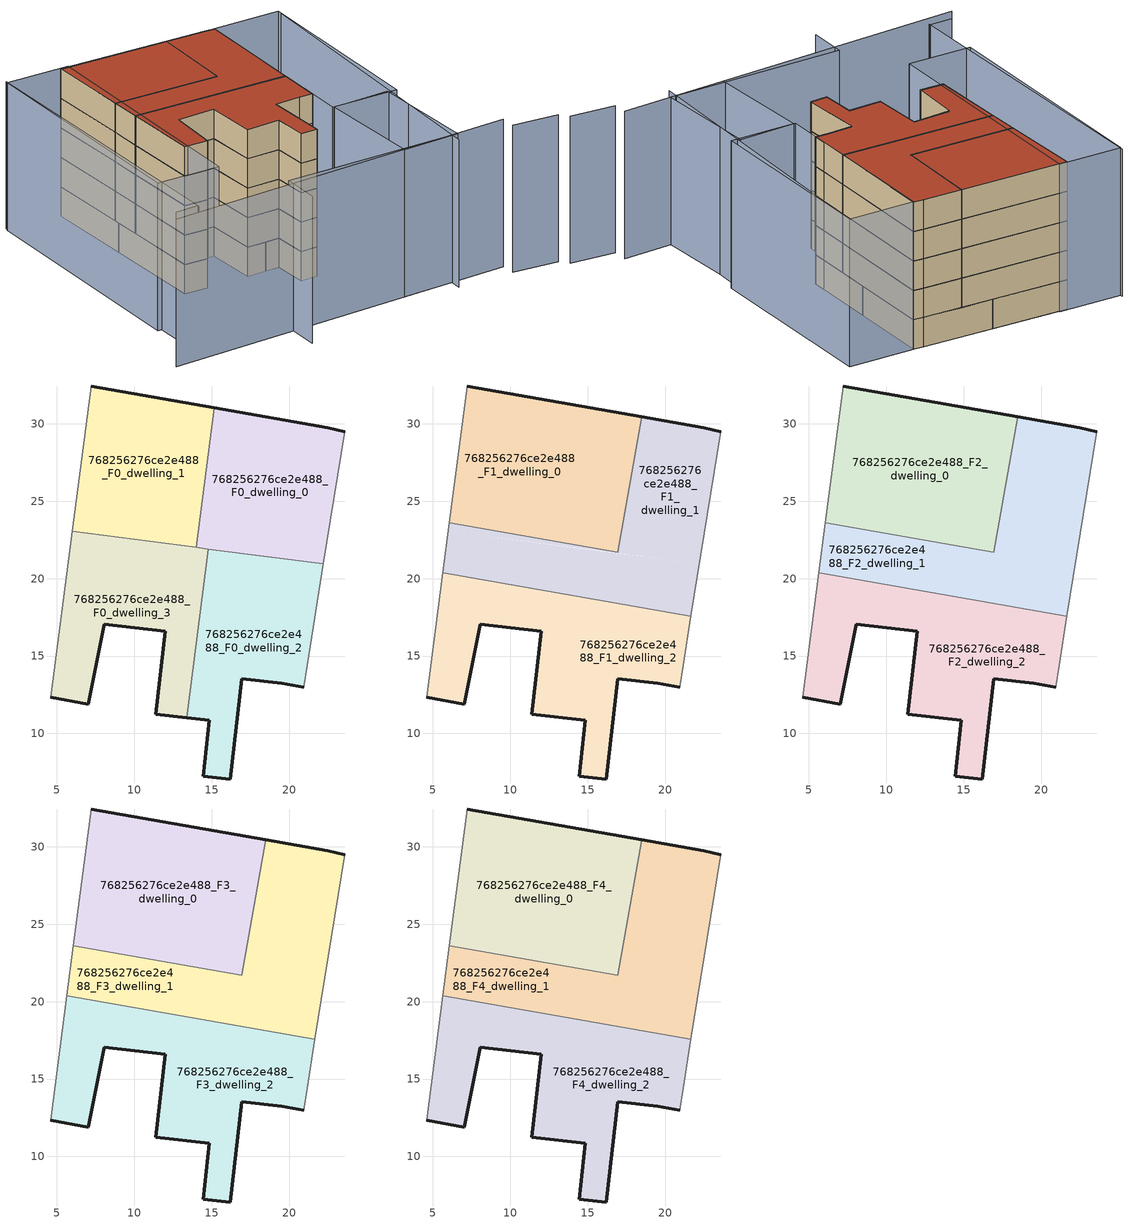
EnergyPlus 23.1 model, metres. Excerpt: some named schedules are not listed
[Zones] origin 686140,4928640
768256276ce2e488_F0_dwelling_0
 floor ground (EU_floor_Construction): 22.22,20.95 23.6,29.49 22.51,29.74 15.17,31.04 14,22.01 z0
 wall outside (EU_wall_Construction): 15.17,31.04 22.51,29.74 23.6,29.49 z0:3
 wall adiabatic (EU_wall_Construction): 23.6,29.49 22.22,20.95 z0:3
 wall to 768256276ce2e488_F0_dwelling_1 (EU_wall_Construction): 14,22.01 15.17,31.04 z0:3
 wall to 768256276ce2e488_F0_dwelling_2 (EU_wall_Construction): 22.22,20.95 14.79,21.91 z0:3
 wall to 768256276ce2e488_F0_dwelling_3 (EU_wall_Construction): 14.79,21.91 14,22.01 z0:3
768256276ce2e488_F0_dwelling_1
 floor ground (EU_floor_Construction): 14,22.01 15.17,31.04 7.21,32.44 5.99,23.05 z0
 wall outside (EU_wall_Construction): 7.21,32.44 15.17,31.04 z0:3
 wall adiabatic (EU_wall_Construction): 5.99,23.05 7.21,32.44 z0:3
 wall to 768256276ce2e488_F0_dwelling_3 (EU_wall_Construction): 14,22.01 5.99,23.05 z0:3
768256276ce2e488_F0_dwelling_2
 floor ground (EU_floor_Construction): 16.21,7.05 16.95,13.53 19.53,13.23 20.94,12.99 21.16,14.4 22.22,20.95 14.79,21.91 13.38,11 14.85,10.83 14.44,7.25 z0
 wall outside (EU_wall_Construction): 20.94,12.99 19.53,13.23 16.95,13.53 16.21,7.05 14.44,7.25 14.85,10.83 13.38,11 z0:3
 wall adiabatic (EU_wall_Construction): 22.22,20.95 21.16,14.4 20.94,12.99 z0:3
 wall to 768256276ce2e488_F0_dwelling_3 (EU_wall_Construction): 13.38,11 14.79,21.91 z0:3
768256276ce2e488_F0_dwelling_3
 floor ground (EU_floor_Construction): 13.38,11 14.79,21.91 5.99,23.05 4.6,12.33 7.02,11.88 8.05,17.04 11.99,16.59 11.38,11.23 z0
 wall outside (EU_wall_Construction): 13.38,11 11.38,11.23 11.99,16.59 8.05,17.04 7.02,11.88 4.6,12.33 z0:3
 wall adiabatic (EU_wall_Construction): 4.6,12.33 5.99,23.05 z0:3
768256276ce2e488_F1_dwelling_0
 floor to 768256276ce2e488_F0_dwelling_1 (EU_floor_Construction): 14.03,22.22 15.17,31.04 7.21,32.44 6.06,23.62 z3
 floor to 768256276ce2e488_F0_dwelling_0 (EU_floor_Construction): 16.95,21.71 18.49,30.45 15.17,31.04 14.03,22.22 z3
 wall outside (EU_wall_Construction): 7.21,32.44 18.49,30.45 z3:6
 wall to 768256276ce2e488_F1_dwelling_1 (EU_wall_Construction): 18.49,30.45 16.95,21.71 6.06,23.62 z3:6
 wall adiabatic (EU_wall_Construction): 6.06,23.62 7.21,32.44 z3:6
768256276ce2e488_F1_dwelling_1
 floor to 768256276ce2e488_F0_dwelling_0 (EU_floor_Construction): 22.22,20.95 23.6,29.49 22.51,29.74 18.49,30.45 16.95,21.71 14.03,22.22 14,22.01 z3
 floor to 768256276ce2e488_F0_dwelling_2 (EU_floor_Construction): 21.67,17.56 22.22,20.95 14.79,21.91 14.39,18.84 z3
 floor to 768256276ce2e488_F0_dwelling_1 (EU_floor_Construction): 14,22.01 14.03,22.22 6.06,23.62 5.99,23.05 z3
 floor to 768256276ce2e488_F0_dwelling_3 (EU_floor_Construction): 14.39,18.84 14.79,21.91 5.99,23.05 5.64,20.37 z3
 wall outside (EU_wall_Construction): 18.49,30.45 22.51,29.74 23.6,29.49 z3:6
 wall adiabatic (EU_wall_Construction): 23.6,29.49 21.67,17.56 / 5.64,20.37 6.06,23.62 z3:6
 wall to 768256276ce2e488_F1_dwelling_2 (EU_wall_Construction): 21.67,17.56 5.64,20.37 z3:6
768256276ce2e488_F1_dwelling_2
 floor to 768256276ce2e488_F0_dwelling_2 (EU_floor_Construction): 16.21,7.05 16.95,13.53 19.53,13.23 20.94,12.99 21.16,14.4 21.67,17.56 14.39,18.84 13.38,11 14.85,10.83 14.44,7.25 z3
 floor to 768256276ce2e488_F0_dwelling_3 (EU_floor_Construction): 13.38,11 14.39,18.84 5.64,20.37 4.6,12.33 7.02,11.88 8.05,17.04 11.99,16.59 11.38,11.23 z3
 wall outside (EU_wall_Construction): 20.94,12.99 19.53,13.23 16.95,13.53 16.21,7.05 14.44,7.25 14.85,10.83 11.38,11.23 11.99,16.59 8.05,17.04 7.02,11.88 4.6,12.33 z3:6
 wall adiabatic (EU_wall_Construction): 4.6,12.33 5.64,20.37 / 21.67,17.56 21.16,14.4 20.94,12.99 z3:6
768256276ce2e488_F2_dwelling_0
 floor to 768256276ce2e488_F1_dwelling_0 (EU_floor_Construction): 16.95,21.71 18.49,30.45 7.21,32.44 6.06,23.62 z6
 wall outside (EU_wall_Construction): 7.21,32.44 18.49,30.45 z6:9
 wall to 768256276ce2e488_F2_dwelling_1 (EU_wall_Construction): 18.49,30.45 16.95,21.71 6.06,23.62 z6:9
 wall adiabatic (EU_wall_Construction): 6.06,23.62 7.21,32.44 z6:9
768256276ce2e488_F2_dwelling_1
 floor to 768256276ce2e488_F1_dwelling_1 (EU_floor_Construction): 21.67,17.56 23.6,29.49 22.51,29.74 18.49,30.45 16.95,21.71 6.06,23.62 5.64,20.37 z6
 wall outside (EU_wall_Construction): 18.49,30.45 22.51,29.74 23.6,29.49 z6:9
 wall adiabatic (EU_wall_Construction): 23.6,29.49 21.67,17.56 / 5.64,20.37 6.06,23.62 z6:9
 wall to 768256276ce2e488_F2_dwelling_2 (EU_wall_Construction): 21.67,17.56 5.64,20.37 z6:9
768256276ce2e488_F2_dwelling_2
 floor to 768256276ce2e488_F1_dwelling_2 (EU_floor_Construction): 16.21,7.05 16.95,13.53 19.53,13.23 20.94,12.99 21.16,14.4 21.67,17.56 5.64,20.37 4.6,12.33 7.02,11.88 8.05,17.04 11.99,16.59 11.38,11.23 14.85,10.83 14.44,7.25 z6
 wall outside (EU_wall_Construction): 20.94,12.99 19.53,13.23 16.95,13.53 16.21,7.05 14.44,7.25 14.85,10.83 11.38,11.23 11.99,16.59 8.05,17.04 7.02,11.88 4.6,12.33 z6:9
 wall adiabatic (EU_wall_Construction): 4.6,12.33 5.64,20.37 / 21.67,17.56 21.16,14.4 20.94,12.99 z6:9
768256276ce2e488_F3_dwelling_0
 floor to 768256276ce2e488_F2_dwelling_0 (EU_floor_Construction): 16.95,21.71 18.49,30.45 7.21,32.44 6.06,23.62 z9
 wall outside (EU_wall_Construction): 7.21,32.44 18.49,30.45 z9:12
 wall to 768256276ce2e488_F3_dwelling_1 (EU_wall_Construction): 18.49,30.45 16.95,21.71 6.06,23.62 z9:12
 wall adiabatic (EU_wall_Construction): 6.06,23.62 7.21,32.44 z9:12
768256276ce2e488_F3_dwelling_1
 floor to 768256276ce2e488_F2_dwelling_1 (EU_floor_Construction): 21.67,17.56 23.6,29.49 22.51,29.74 18.49,30.45 16.95,21.71 6.06,23.62 5.64,20.37 z9
 wall outside (EU_wall_Construction): 18.49,30.45 22.51,29.74 23.6,29.49 z9:12
 wall adiabatic (EU_wall_Construction): 23.6,29.49 21.67,17.56 / 5.64,20.37 6.06,23.62 z9:12
 wall to 768256276ce2e488_F3_dwelling_2 (EU_wall_Construction): 21.67,17.56 5.64,20.37 z9:12
768256276ce2e488_F3_dwelling_2
 floor to 768256276ce2e488_F2_dwelling_2 (EU_floor_Construction): 16.21,7.05 16.95,13.53 19.53,13.23 20.94,12.99 21.16,14.4 21.67,17.56 5.64,20.37 4.6,12.33 7.02,11.88 8.05,17.04 11.99,16.59 11.38,11.23 14.85,10.83 14.44,7.25 z9
 wall outside (EU_wall_Construction): 20.94,12.99 19.53,13.23 16.95,13.53 16.21,7.05 14.44,7.25 14.85,10.83 11.38,11.23 11.99,16.59 8.05,17.04 7.02,11.88 4.6,12.33 z9:12
 wall adiabatic (EU_wall_Construction): 4.6,12.33 5.64,20.37 / 21.67,17.56 21.16,14.4 20.94,12.99 z9:12
768256276ce2e488_F4_dwelling_0
 floor to 768256276ce2e488_F3_dwelling_0 (EU_floor_Construction): 16.95,21.71 18.49,30.45 7.21,32.44 6.06,23.62 z12
 wall outside (EU_wall_Construction): 7.21,32.44 18.49,30.45 z12:15
 wall to 768256276ce2e488_F4_dwelling_1 (EU_wall_Construction): 18.49,30.45 16.95,21.71 6.06,23.62 z12:15
 wall adiabatic (EU_wall_Construction): 6.06,23.62 7.21,32.44 z12:15
 roof outside (EU_roof_Construction): 18.49,30.45 16.95,21.71 6.06,23.62 7.21,32.44 z15
768256276ce2e488_F4_dwelling_1
 floor to 768256276ce2e488_F3_dwelling_1 (EU_floor_Construction): 21.67,17.56 23.6,29.49 22.51,29.74 18.49,30.45 16.95,21.71 6.06,23.62 5.64,20.37 z12
 wall outside (EU_wall_Construction): 18.49,30.45 22.51,29.74 23.6,29.49 z12:15
 wall adiabatic (EU_wall_Construction): 23.6,29.49 21.67,17.56 / 5.64,20.37 6.06,23.62 z12:15
 wall to 768256276ce2e488_F4_dwelling_2 (EU_wall_Construction): 21.67,17.56 5.64,20.37 z12:15
 roof outside (EU_roof_Construction): 23.6,29.49 21.67,17.56 5.64,20.37 6.06,23.62 16.95,21.71 18.49,30.45 22.51,29.74 z15
768256276ce2e488_F4_dwelling_2
 floor to 768256276ce2e488_F3_dwelling_2 (EU_floor_Construction): 16.21,7.05 16.95,13.53 19.53,13.23 20.94,12.99 21.16,14.4 21.67,17.56 5.64,20.37 4.6,12.33 7.02,11.88 8.05,17.04 11.99,16.59 11.38,11.23 14.85,10.83 14.44,7.25 z12
 wall outside (EU_wall_Construction): 20.94,12.99 19.53,13.23 16.95,13.53 16.21,7.05 14.44,7.25 14.85,10.83 11.38,11.23 11.99,16.59 8.05,17.04 7.02,11.88 4.6,12.33 z12:15
 wall adiabatic (EU_wall_Construction): 4.6,12.33 5.64,20.37 / 21.67,17.56 21.16,14.4 20.94,12.99 z12:15
 roof outside (EU_roof_Construction): 21.67,17.56 21.16,14.4 20.94,12.99 19.53,13.23 16.95,13.53 16.21,7.05 14.44,7.25 14.85,10.83 11.38,11.23 11.99,16.59 8.05,17.04 7.02,11.88 4.6,12.33 5.64,20.37 z15
shading: -6.43,1.13 30.41,-2.76 / 30.25,-4.3 34.84,-5.37 / 6.27,-3.43 6.86,0.52 / 6.86,0.52 24.98,-2.19 / -5.38,2.35 -2.98,2.04 / 24.4,-3.39 30.36,27.93 / 1.65,33.75 -3,1.88 / 19.28,-1.61 20.54,9.53 / 20.54,9.53 26.47,8.86 / 26.47,8.86 25.21,-2.28 / 25.21,-2.28 19.28,-1.61 / 30.44,28.42 27.3,8.47 / 27.3,8.47 20.4,9.56 / 20.4,9.56 23.53,29.5 / 23.53,29.5 30.44,28.42 / -2.52,8.1 1.53,33.45 / 1.53,33.45 8.1,32.39 / 8.1,32.39 4.05,7.04 / 4.05,7.04 -2.52,8.1 z0:15
[Building]
EU S2 Campaign: North Axis=0; Terrain=City; Solar Distribution=FullExterior
[Site:Location]
Bologna: Latitude=44.5; Longitude=11.25; Time Zone=1; Elevation=37
[SizingPeriod:WeatherFileDays]
AnnualSizingPeriod: Begin Month=1; Begin Day of Month=1; End Month=12; End Day of Month=31; Day of Week for Start Day=Monday; Use Weather File Daylight Saving Period=No; Use Weather File Rain and Snow Indicators=No
[MATERIAL]
EU_InternalMass_Material: Roughness=MediumRough; Thickness=0.1; Conductivity=1; Density=1800; Specific Heat=900; Thermal Absorptance=0.9; Solar Absorptance=0.7; Visible Absorptance=0.7
[MATERIAL:NOMASS] Roughness=MediumRough; Thermal Absorptance=0.9; Solar Absorptance=0.7; Visible Absorptance=0.7
Name | Thermal Resistance
EU_wall_NoMass | 0.905828
EU_roof_NoMass | 0.37593
EU_floor_NoMass | 0.67114
[CONSTRUCTION]
EU_wall_Construction: EU_wall_NoMass
EU_roof_Construction: EU_roof_NoMass
EU_floor_Construction: EU_floor_NoMass
EU_InternalMass_Construction: EU_InternalMass_Material
[ZONE] Type=1; Multiplier=1; Ceiling Height=autocalculate; Floor Area=autocalculate; Part of Total Floor Area=Yes
Name | Volume
768256276ce2e488_F0_dwelling_0 | 225.029
768256276ce2e488_F1_dwelling_0; 768256276ce2e488_F2_dwelling_0; 768256276ce2e488_F3_dwelling_0; 768256276ce2e488_F4_dwelling_0 | 300.033
768256276ce2e488_F0_dwelling_1 | 225.02
768256276ce2e488_F1_dwelling_1; 768256276ce2e488_F2_dwelling_1; 768256276ce2e488_F3_dwelling_1; 768256276ce2e488_F4_dwelling_1 | 300.032
768256276ce2e488_F0_dwelling_2 | 225.036
768256276ce2e488_F1_dwelling_2; 768256276ce2e488_F2_dwelling_2; 768256276ce2e488_F3_dwelling_2; 768256276ce2e488_F4_dwelling_2 | 300.018
768256276ce2e488_F0_dwelling_3 | 225.016
[INTERNALMASS] Construction=EU_InternalMass_Construction
Name | Zone or ZoneList | Surface Area
768256276ce2e488_F0_dwelling_0_EU_InternalMass | 768256276ce2e488_F0_dwelling_0 | 75.0113
768256276ce2e488_F0_dwelling_1_EU_InternalMass | 768256276ce2e488_F0_dwelling_1 | 75.0068
768256276ce2e488_F0_dwelling_2_EU_InternalMass | 768256276ce2e488_F0_dwelling_2 | 75.0113
768256276ce2e488_F0_dwelling_3_EU_InternalMass | 768256276ce2e488_F0_dwelling_3 | 75.0024
768256276ce2e488_F1_dwelling_0_EU_InternalMass | 768256276ce2e488_F1_dwelling_0 | 100.01
768256276ce2e488_F1_dwelling_1_EU_InternalMass | 768256276ce2e488_F1_dwelling_1 | 100.011
768256276ce2e488_F1_dwelling_2_EU_InternalMass | 768256276ce2e488_F1_dwelling_2 | 100.006
768256276ce2e488_F2_dwelling_0_EU_InternalMass | 768256276ce2e488_F2_dwelling_0 | 100.01
768256276ce2e488_F2_dwelling_1_EU_InternalMass | 768256276ce2e488_F2_dwelling_1 | 100.011
768256276ce2e488_F2_dwelling_2_EU_InternalMass | 768256276ce2e488_F2_dwelling_2 | 100.006
768256276ce2e488_F3_dwelling_0_EU_InternalMass | 768256276ce2e488_F3_dwelling_0 | 100.01
768256276ce2e488_F3_dwelling_1_EU_InternalMass | 768256276ce2e488_F3_dwelling_1 | 100.011
768256276ce2e488_F3_dwelling_2_EU_InternalMass | 768256276ce2e488_F3_dwelling_2 | 100.006
768256276ce2e488_F4_dwelling_0_EU_InternalMass | 768256276ce2e488_F4_dwelling_0 | 100.01
768256276ce2e488_F4_dwelling_1_EU_InternalMass | 768256276ce2e488_F4_dwelling_1 | 100.011
768256276ce2e488_F4_dwelling_2_EU_InternalMass | 768256276ce2e488_F4_dwelling_2 | 100.006
[OTHEREQUIPMENT] Fuel Type=Electricity; Design Level Calculation Method=Watts/Area; Power per Zone Floor Area=1; Fraction Latent=0; Fraction Radiant=0; Fraction Lost=0; Carbon Dioxide Generation Rate=0; EndUse Subcategory=EU_Step8_InternalGains
Name | Zone or ZoneList or Space or SpaceList | Schedule
EU_Step8_InternalGain_768256276ce2e488_F0_dwelling_0_f000 | 768256276ce2e488_F0_dwelling_0 | EU_Step8_GainSchedule_768256276ce2e488_F0_dwelling_0_f000
EU_Step8_InternalGain_768256276ce2e488_F0_dwelling_1_f000 | 768256276ce2e488_F0_dwelling_1 | EU_Step8_GainSchedule_768256276ce2e488_F0_dwelling_1_f000
EU_Step8_InternalGain_768256276ce2e488_F0_dwelling_2_f000 | 768256276ce2e488_F0_dwelling_2 | EU_Step8_GainSchedule_768256276ce2e488_F0_dwelling_2_f000
EU_Step8_InternalGain_768256276ce2e488_F0_dwelling_3_f000 | 768256276ce2e488_F0_dwelling_3 | EU_Step8_GainSchedule_768256276ce2e488_F0_dwelling_3_f000
EU_Step8_InternalGain_768256276ce2e488_F1_dwelling_0_f000 | 768256276ce2e488_F1_dwelling_0 | EU_Step8_GainSchedule_768256276ce2e488_F1_dwelling_0_f000
EU_Step8_InternalGain_768256276ce2e488_F1_dwelling_1_f000 | 768256276ce2e488_F1_dwelling_1 | EU_Step8_GainSchedule_768256276ce2e488_F1_dwelling_1_f000
EU_Step8_InternalGain_768256276ce2e488_F1_dwelling_2_f000 | 768256276ce2e488_F1_dwelling_2 | EU_Step8_GainSchedule_768256276ce2e488_F1_dwelling_2_f000
EU_Step8_InternalGain_768256276ce2e488_F2_dwelling_0_f000 | 768256276ce2e488_F2_dwelling_0 | EU_Step8_GainSchedule_768256276ce2e488_F2_dwelling_0_f000
EU_Step8_InternalGain_768256276ce2e488_F2_dwelling_1_f000 | 768256276ce2e488_F2_dwelling_1 | EU_Step8_GainSchedule_768256276ce2e488_F2_dwelling_1_f000
EU_Step8_InternalGain_768256276ce2e488_F2_dwelling_2_f000 | 768256276ce2e488_F2_dwelling_2 | EU_Step8_GainSchedule_768256276ce2e488_F2_dwelling_2_f000
EU_Step8_InternalGain_768256276ce2e488_F3_dwelling_0_f000 | 768256276ce2e488_F3_dwelling_0 | EU_Step8_GainSchedule_768256276ce2e488_F3_dwelling_0_f000
EU_Step8_InternalGain_768256276ce2e488_F3_dwelling_1_f000 | 768256276ce2e488_F3_dwelling_1 | EU_Step8_GainSchedule_768256276ce2e488_F3_dwelling_1_f000
EU_Step8_InternalGain_768256276ce2e488_F3_dwelling_2_f000 | 768256276ce2e488_F3_dwelling_2 | EU_Step8_GainSchedule_768256276ce2e488_F3_dwelling_2_f000
EU_Step8_InternalGain_768256276ce2e488_F4_dwelling_0_f000 | 768256276ce2e488_F4_dwelling_0 | EU_Step8_GainSchedule_768256276ce2e488_F4_dwelling_0_f000
EU_Step8_InternalGain_768256276ce2e488_F4_dwelling_1_f000 | 768256276ce2e488_F4_dwelling_1 | EU_Step8_GainSchedule_768256276ce2e488_F4_dwelling_1_f000
EU_Step8_InternalGain_768256276ce2e488_F4_dwelling_2_f000 | 768256276ce2e488_F4_dwelling_2 | EU_Step8_GainSchedule_768256276ce2e488_F4_dwelling_2_f000
[ZONEVENTILATION:DESIGNFLOWRATE] Schedule=EU_AlwaysOn; Design Flow Rate Calculation Method=AirChanges/Hour; Air Changes per Hour=0.73129; Ventilation Type=Natural; Fan Pressure Rise=0; Fan Total Efficiency=1; Constant Term Coefficient=1; Temperature Term Coefficient=0; Velocity Term Coefficient=0; Velocity Squared Term Coefficient=0; Minimum Indoor Temperature=-100; Maximum Indoor Temperature=100; Delta Temperature=-100; Minimum Outdoor Temperature=-100; Maximum Outdoor Temperature=100; Maximum Wind Speed=40
Name | Zone or ZoneList or Space or SpaceList
EU_ConstantAir_768256276ce2e488_F0_dwelling_0 | 768256276ce2e488_F0_dwelling_0
EU_ConstantAir_768256276ce2e488_F0_dwelling_1 | 768256276ce2e488_F0_dwelling_1
EU_ConstantAir_768256276ce2e488_F0_dwelling_2 | 768256276ce2e488_F0_dwelling_2
EU_ConstantAir_768256276ce2e488_F0_dwelling_3 | 768256276ce2e488_F0_dwelling_3
EU_ConstantAir_768256276ce2e488_F1_dwelling_0 | 768256276ce2e488_F1_dwelling_0
EU_ConstantAir_768256276ce2e488_F1_dwelling_1 | 768256276ce2e488_F1_dwelling_1
EU_ConstantAir_768256276ce2e488_F1_dwelling_2 | 768256276ce2e488_F1_dwelling_2
EU_ConstantAir_768256276ce2e488_F2_dwelling_0 | 768256276ce2e488_F2_dwelling_0
EU_ConstantAir_768256276ce2e488_F2_dwelling_1 | 768256276ce2e488_F2_dwelling_1
EU_ConstantAir_768256276ce2e488_F2_dwelling_2 | 768256276ce2e488_F2_dwelling_2
EU_ConstantAir_768256276ce2e488_F3_dwelling_0 | 768256276ce2e488_F3_dwelling_0
EU_ConstantAir_768256276ce2e488_F3_dwelling_1 | 768256276ce2e488_F3_dwelling_1
EU_ConstantAir_768256276ce2e488_F3_dwelling_2 | 768256276ce2e488_F3_dwelling_2
EU_ConstantAir_768256276ce2e488_F4_dwelling_0 | 768256276ce2e488_F4_dwelling_0
EU_ConstantAir_768256276ce2e488_F4_dwelling_1 | 768256276ce2e488_F4_dwelling_1
EU_ConstantAir_768256276ce2e488_F4_dwelling_2 | 768256276ce2e488_F4_dwelling_2
[HVACTEMPLATE:THERMOSTAT] Constant Heating Setpoint=20; Constant Cooling Setpoint=50
EU_HeatOnly_768256276ce2e488_F0_dwelling_0; EU_HeatOnly_768256276ce2e488_F0_dwelling_1; EU_HeatOnly_768256276ce2e488_F0_dwelling_2; EU_HeatOnly_768256276ce2e488_F0_dwelling_3; EU_HeatOnly_768256276ce2e488_F1_dwelling_0; EU_HeatOnly_768256276ce2e488_F1_dwelling_1; EU_HeatOnly_768256276ce2e488_F1_dwelling_2; EU_HeatOnly_768256276ce2e488_F2_dwelling_0; EU_HeatOnly_768256276ce2e488_F2_dwelling_1; EU_HeatOnly_768256276ce2e488_F2_dwelling_2; EU_HeatOnly_768256276ce2e488_F3_dwelling_0; EU_HeatOnly_768256276ce2e488_F3_dwelling_1; EU_HeatOnly_768256276ce2e488_F3_dwelling_2; EU_HeatOnly_768256276ce2e488_F4_dwelling_0; EU_HeatOnly_768256276ce2e488_F4_dwelling_1; EU_HeatOnly_768256276ce2e488_F4_dwelling_2
[HVACTEMPLATE:ZONE:IDEALLOADSAIRSYSTEM] System Availability Schedule=EU_AlwaysOn; Maximum Heating Supply Air Temperature=50; Minimum Cooling Supply Air Temperature=13; Maximum Heating Supply Air Humidity Ratio=0.0156; Minimum Cooling Supply Air Humidity Ratio=0.0077; Heating Limit=NoLimit; Cooling Limit=NoLimit; Heating Availability Schedule=EU_AlwaysOn; Cooling Availability Schedule=EU_CoolingOff; Dehumidification Control Type=ConstantSensibleHeatRatio; Cooling Sensible Heat Ratio=0.7; Dehumidification Setpoint=60; Humidification Control Type=None; Humidification Setpoint=30; Outdoor Air Method=None; Outdoor Air Flow Rate per Person=0.00944; Outdoor Air Flow Rate per Zone Floor Area=0; Outdoor Air Flow Rate per Zone=0; Demand Controlled Ventilation Type=None; Outdoor Air Economizer Type=NoEconomizer; Heat Recovery Type=None; Sensible Heat Recovery Effectiveness=0.7; Latent Heat Recovery Effectiveness=0.65
Name | Template Thermostat
768256276ce2e488_F0_dwelling_0 | EU_HeatOnly_768256276ce2e488_F0_dwelling_0
768256276ce2e488_F0_dwelling_1 | EU_HeatOnly_768256276ce2e488_F0_dwelling_1
768256276ce2e488_F0_dwelling_2 | EU_HeatOnly_768256276ce2e488_F0_dwelling_2
768256276ce2e488_F0_dwelling_3 | EU_HeatOnly_768256276ce2e488_F0_dwelling_3
